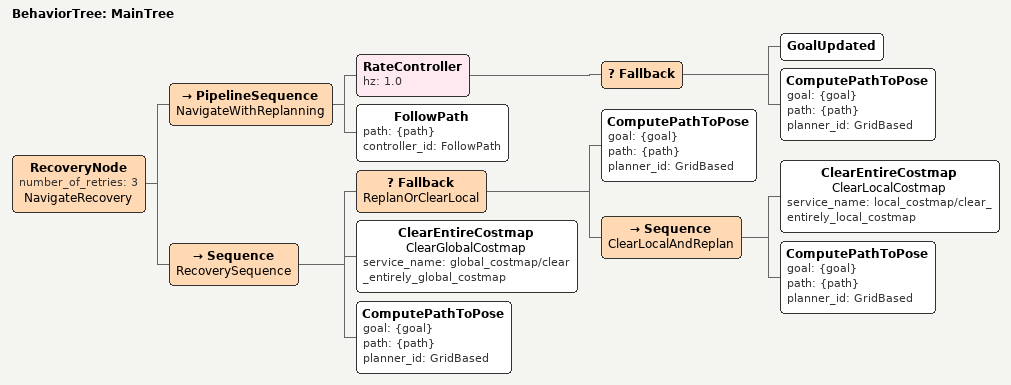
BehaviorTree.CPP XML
<root main_tree_to_execute="MainTree">
  <BehaviorTree ID="MainTree">

    <RecoveryNode number_of_retries="3" name="NavigateRecovery">

      <!-- ═══ MAIN NAVIGATION ═══ -->
      <PipelineSequence name="NavigateWithReplanning">

        <!--
          Rate-limited replanning at 1 Hz.
          GoalUpdated short-circuits the rate limit:
          if the goal changes, replan immediately.
        -->
        <RateController hz="1.0">
          <Fallback>
            <GoalUpdated/>
            <ComputePathToPose
              goal="{goal}"
              path="{path}"
              planner_id="GridBased"/>
          </Fallback>
        </RateController>

        <!-- Follow the computed path -->
        <FollowPath
          path="{path}"
          controller_id="FollowPath"/>

      </PipelineSequence>

      <!-- ═══ GRADUATED RECOVERY SEQUENCE ═══ -->
      <Sequence name="RecoverySequence">

        <!-- Step 1: Try replanning without touching costmaps -->
        <Fallback name="ReplanOrClearLocal">
          <ComputePathToPose
            goal="{goal}"
            path="{path}"
            planner_id="GridBased"/>

          <!-- Step 2: Replan failed → clear local costmap, then replan -->
          <Sequence name="ClearLocalAndReplan">
            <ClearEntireCostmap
              name="ClearLocalCostmap"
              service_name="local_costmap/clear_entirely_local_costmap"/>
            <ComputePathToPose
              goal="{goal}"
              path="{path}"
              planner_id="GridBased"/>
          </Sequence>
        </Fallback>

        <!-- Step 3: If we reach here, clear global and do final replan -->
        <ClearEntireCostmap
          name="ClearGlobalCostmap"
          service_name="global_costmap/clear_entirely_global_costmap"/>
        <ComputePathToPose
          goal="{goal}"
          path="{path}"
          planner_id="GridBased"/>

      </Sequence>

    </RecoveryNode>

  </BehaviorTree>
</root>
